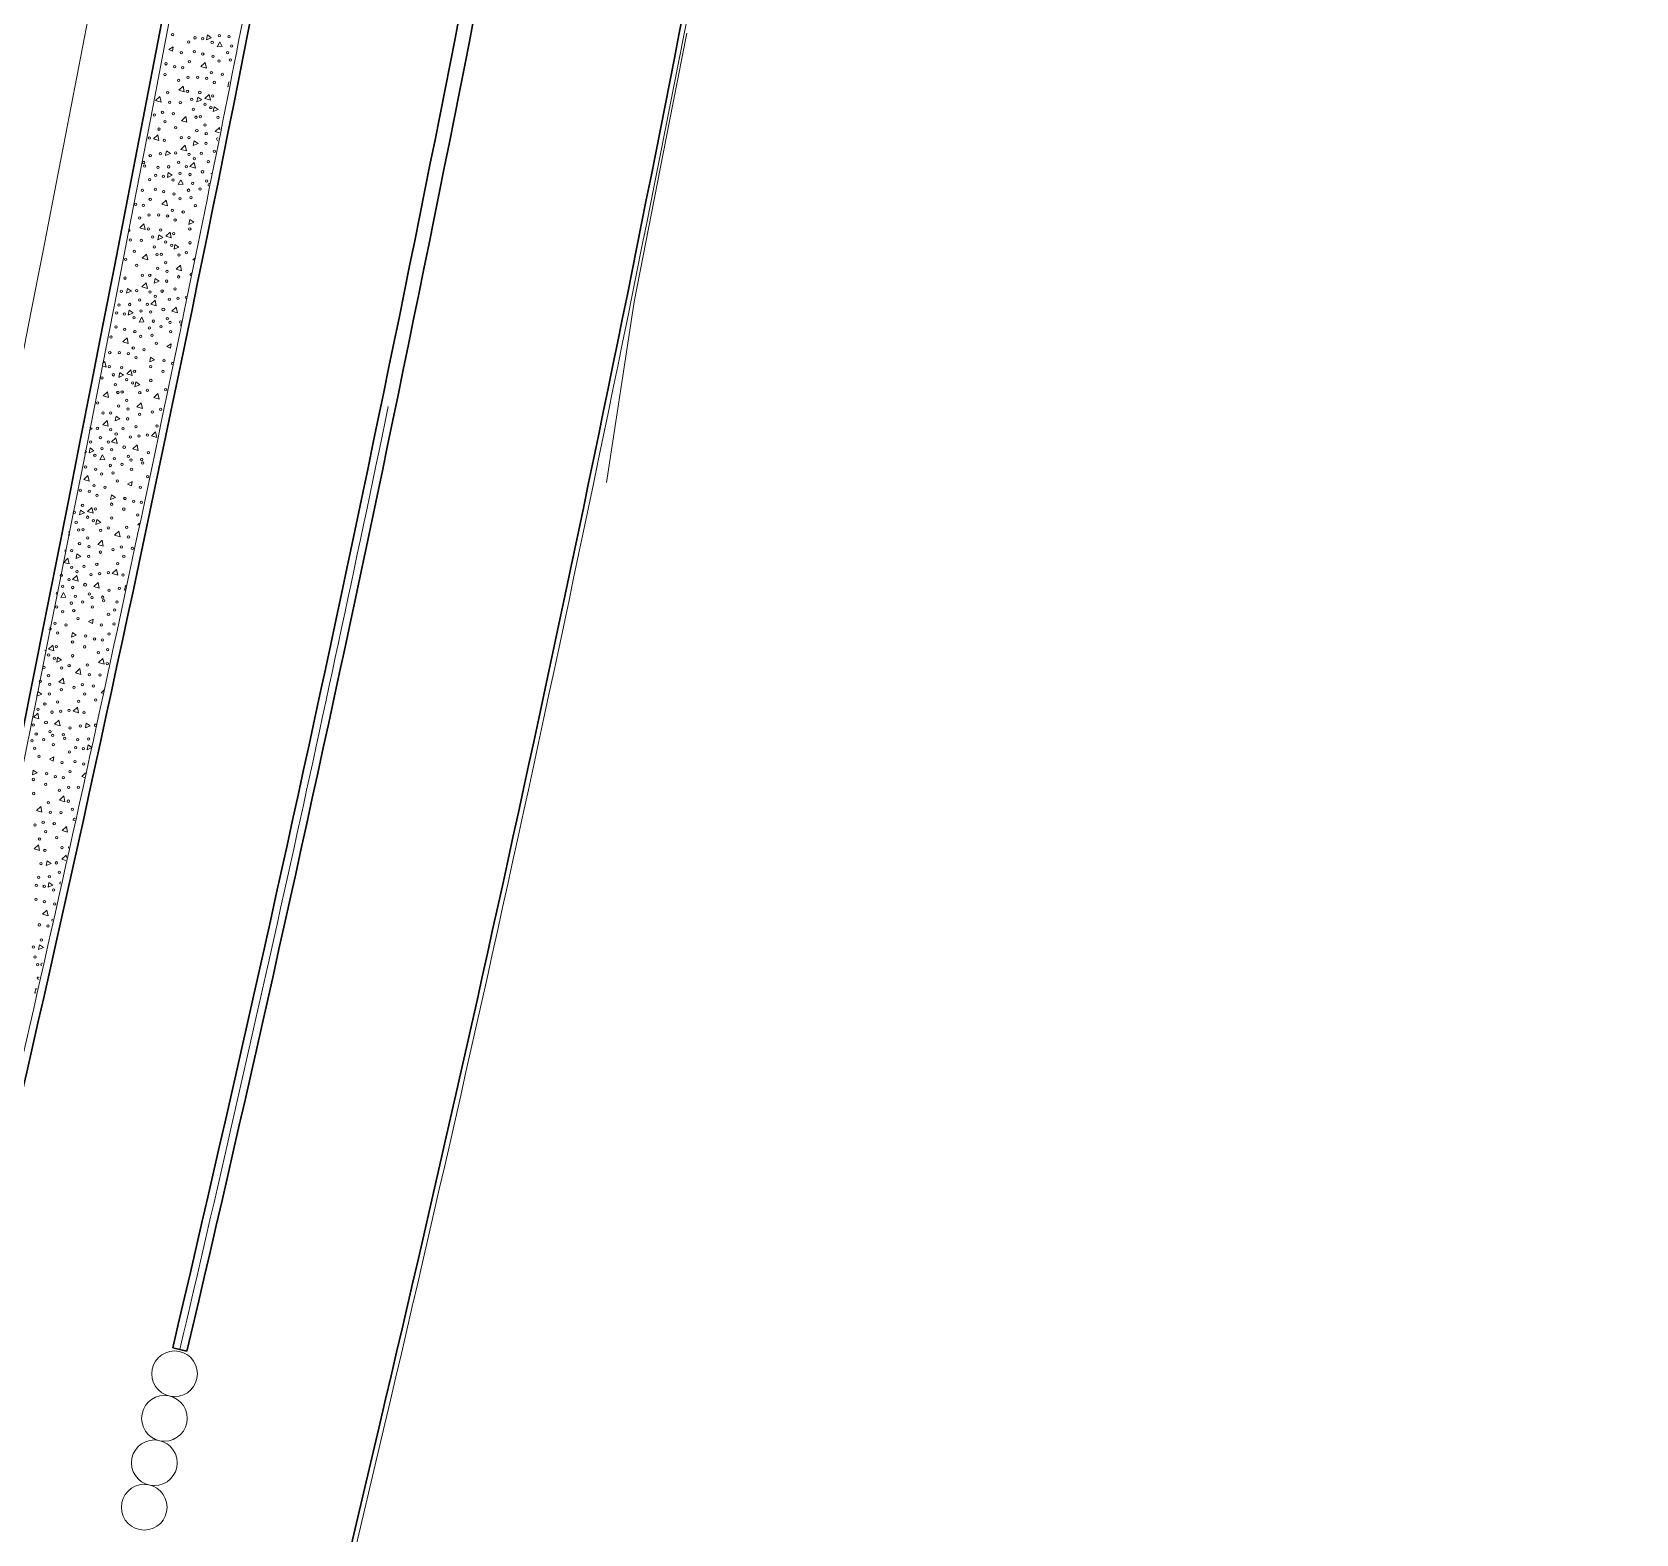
# Model space of a CAD drawing. Extents: x 2536801 to 2538856, y 7112140 to 7131569.
# Drawn here: x 2537762.8 to 2537982.5, y 7114717.1 to 7114922.9 of the extents above; entities that cross this region are included whole.
import ezdxf

# ---------------------------------------------------------------- set-up
doc = ezdxf.new("R2010")
doc.units = 0
doc.header["$LTSCALE"] = 100
doc.header["$MEASUREMENT"] = 0
for name, color, linetype, lineweight in [('D_BOC_FR', 3, 'Continuous', 13), ('D_BOC_RMP', 1, 'Continuous', 13), ('D_CTB_1', 2, 'Continuous', 0), ('D_EOS_FR', 3, 'Continuous', 30), ('D_EOS_ML', 7, 'Continuous', 30), ('D_EOS_RMP', 1, 'Continuous', 30), ('D_EOT_ML', 7, 'Continuous', 13), ('D_FOC_FR', 3, 'Continuous', 30), ('D_MBGF', 20, 'Continuous', 0), ('D_RIPRAP_1', 7, 'Continuous', 0)]:
    doc.layers.add(name, color=color, linetype=linetype, lineweight=lineweight)
doc.linetypes.add('mbgf', pattern='A,1,-0.5,[46,dgnlstyle-BGELINES.shx,S=0.008,R=0,X=0,Y=0],-0.5,1', length=3)

msp = doc.modelspace()

# ---------------------------------------------------------------- linework, layer by layer
at = {"layer": 'D_BOC_FR', "lineweight": 0}
msp.add_line((2537789.8, 7114641.81), (2537811.11, 7114732.23), dxfattribs=at)
at = {"layer": 'D_BOC_RMP', "lineweight": 0, "extrusion": (0, 0, -1)}
msp.add_arc((-2532943.9, 7115879.79), 5000.67, 190.84905, 193.26652, dxfattribs=at)
at = {"layer": 'D_CTB_1', "linetype": 'Continuous', "lineweight": 13}
for centre in [(2537782.31, 7114739.07), (2537780.92, 7114732.97), (2537779.54, 7114726.88), (2537778.15, 7114720.79)]:
    msp.add_circle(centre, 3.13, dxfattribs=at)
at = {"layer": 'D_CTB_1', "linetype": 'Continuous', "lineweight": 0, "ltscale": 0.025}
msp.add_arc((2526379.38, 7117111.1), 11610, 347.843052, 352.937674, dxfattribs=at)
at = {"layer": 'D_CTB_1', "linetype": 'Continuous', "lineweight": 0, "ltscale": 0.025, "extrusion": (0, 0, -1)}
for radius, start, end in [(4941, 191.03616, 191.62201), (4971, 191.70211, 193.22662), (4971, 191.70211, 193.22663)]:
    msp.add_arc((-2532943.9, 7115879.79), radius, start, end, dxfattribs=at)
at = {"layer": 'D_EOS_FR', "extrusion": (0, 0, -1)}
for radius, end in [(4942, 193.26652), (4970, 193.22663)]:
    msp.add_arc((-2532943.9, 7115879.79), radius, 190.62357, end, dxfattribs=at)
at = {"layer": 'D_EOS_ML'}
for radius, start in [(11485, 346.032105), (11515, 347.842935), (11609, 347.843052)]:
    msp.add_arc((2526379.38, 7117111.1), radius, start, 358.175075, dxfattribs=at)
at = {"layer": 'D_EOS_RMP'}
msp.add_line((2537782.06, 7114742.64), (2537784.01, 7114742.18), dxfattribs=at)
at = {"layer": 'D_EOS_RMP', "extrusion": (0, 0, -1)}
for radius, start, end in [(4972, 190.62357, 193.22662), (5000, 190.84905, 193.26652)]:
    msp.add_arc((-2532943.9, 7115879.79), radius, start, end, dxfattribs=at)
at = {"layer": 'D_EOT_ML'}
for radius, start in [(11473, 346.032105), (11527, 347.842935), (11599, 347.843038)]:
    msp.add_arc((2526379.38, 7117111.1), radius, start, 358.175075, dxfattribs=at)
at = {"layer": 'D_FOC_FR'}
msp.add_line((2537789.15, 7114641.96), (2537810.46, 7114732.38), dxfattribs=at)
at = {"layer": 'D_MBGF', "linetype": 'mbgf', "lineweight": 13, "ltscale": 0.025}
for p, q in [((2537850.07, 7114910.43), (2537852.46, 7114922.7)), ((2537845.28, 7114885.89), (2537850.07, 7114910.43)), ((2537841.48, 7114861.16), (2537845.28, 7114885.89))]:
    msp.add_line(p, q, dxfattribs=at)
at = {"layer": 'D_RIPRAP_1', "color": 7, "linetype": 'Continuous', "lineweight": 0}
for p, q in [((2537781.51, 7114920.49), (2537782.13, 7114920.85)), ((2537782.04, 7114920.22), (2537781.51, 7114920.49)), ((2537782.13, 7114920.85), (2537782.04, 7114920.22)), ((2537781.24, 7114879.81), (2537781.86, 7114880.17)), ((2537781.77, 7114879.54), (2537781.24, 7114879.81)), ((2537781.86, 7114880.17), (2537781.77, 7114879.54)), ((2537775.88, 7114860.95), (2537776.5, 7114861.31)), ((2537776.5, 7114861.31), (2537776.41, 7114860.69)), ((2537776.41, 7114860.69), (2537775.88, 7114860.95)), ((2537770.53, 7114842.1), (2537771.14, 7114842.46)), ((2537771.06, 7114841.83), (2537770.53, 7114842.1)), ((2537771.14, 7114842.46), (2537771.06, 7114841.83)), ((2537765.17, 7114823.24), (2537765.79, 7114823.6)), ((2537765.7, 7114822.98), (2537765.17, 7114823.24)), ((2537765.79, 7114823.6), (2537765.7, 7114822.98))]:
    msp.add_line(p, q, dxfattribs=at)
at = {"layer": 'D_RIPRAP_1', "color": 7, "linetype": 'Continuous', "lineweight": 0, "flags": 128}
for points in [[(2537786.68, 7114921.81), (2537786.8, 7114922.47), (2537787.34, 7114922.09)], [(2537788.83, 7114920.88), (2537788.16, 7114920.82), (2537788.53, 7114921.5)], [(2537786.68, 7114917.91), (2537785.93, 7114918.13), (2537786.52, 7114918.7)], [(2537780.47, 7114913.26), (2537779.72, 7114913.48), (2537780.31, 7114914.05)], [(2537783.64, 7114914.68), (2537782.89, 7114914.89), (2537783.48, 7114915.46)], [(2537785.38, 7114913.28), (2537785.5, 7114913.94), (2537786.04, 7114913.56)], [(2537787.21, 7114913.54), (2537786.46, 7114913.75), (2537787.05, 7114914.32)], [(2537787.6, 7114911.98), (2537787.72, 7114912.64), (2537788.26, 7114912.26)], [(2537784, 7114910.51), (2537783.25, 7114910.72), (2537783.84, 7114911.3)], [(2537780.16, 7114908.01), (2537779.41, 7114908.22), (2537780, 7114908.79)], [(2537783.94, 7114906.58), (2537783.19, 7114906.79), (2537783.78, 7114907.36)], [(2537784.88, 7114907.3), (2537785, 7114907.96), (2537785.54, 7114907.58)], [(2537781.08, 7114905.94), (2537781.2, 7114906.6), (2537781.74, 7114906.22)], [(2537785.16, 7114904.22), (2537784.41, 7114904.43), (2537785, 7114905.01)], [(2537781.32, 7114902.95), (2537781.44, 7114903.61), (2537781.99, 7114903.24)], [(2537783.47, 7114902.02), (2537782.8, 7114901.96), (2537783.17, 7114902.64)], [(2537781.32, 7114899.06), (2537780.58, 7114899.27), (2537781.17, 7114899.84)], [(2537778.28, 7114895.82), (2537777.53, 7114896.04), (2537778.12, 7114896.61)], [(2537784.26, 7114896.52), (2537784.38, 7114897.18), (2537784.93, 7114896.8)], [(2537780.02, 7114894.42), (2537780.14, 7114895.08), (2537780.69, 7114894.7)], [(2537781.86, 7114894.68), (2537781.11, 7114894.89), (2537781.7, 7114895.46)], [(2537778.64, 7114891.66), (2537777.89, 7114891.87), (2537778.48, 7114892.44)], [(2537782.24, 7114893.12), (2537782.36, 7114893.78), (2537782.91, 7114893.41)], [(2537783.26, 7114890.16), (2537782.51, 7114890.38), (2537783.1, 7114890.95)], [(2537775.72, 7114887.08), (2537775.84, 7114887.74), (2537776.39, 7114887.36)], [(2537778.58, 7114887.72), (2537777.84, 7114887.94), (2537778.42, 7114888.51)], [(2537779.52, 7114888.45), (2537779.64, 7114889.11), (2537780.19, 7114888.73)], [(2537779.8, 7114885.36), (2537779.05, 7114885.58), (2537779.64, 7114886.15)], [(2537782.7, 7114884.4), (2537781.95, 7114884.61), (2537782.54, 7114885.18)], [(2537775.96, 7114884.1), (2537776.08, 7114884.76), (2537776.63, 7114884.38)], [(2537778.11, 7114883.16), (2537777.44, 7114883.11), (2537777.82, 7114883.79)], [(2537775.97, 7114880.2), (2537775.22, 7114880.42), (2537775.81, 7114880.99)], [(2537776.5, 7114875.82), (2537775.75, 7114876.04), (2537776.34, 7114876.61)], [(2537778.9, 7114877.67), (2537779.02, 7114878.33), (2537779.57, 7114877.95)], [(2537774.67, 7114875.56), (2537774.79, 7114876.22), (2537775.33, 7114875.85)], [(2537776.88, 7114874.27), (2537777.01, 7114874.93), (2537777.55, 7114874.55)], [(2537773.28, 7114872.8), (2537772.53, 7114873.01), (2537773.12, 7114873.59)], [(2537777.91, 7114871.31), (2537777.16, 7114871.52), (2537777.75, 7114872.09)], [(2537780.2, 7114872.59), (2537779.45, 7114872.8), (2537780.04, 7114873.37)], [(2537774.16, 7114869.59), (2537774.29, 7114870.25), (2537774.83, 7114869.87)], [(2537773.23, 7114868.87), (2537772.48, 7114869.08), (2537773.07, 7114869.65)], [(2537779.88, 7114867.33), (2537779.13, 7114867.54), (2537779.72, 7114868.11)], [(2537770.61, 7114865.24), (2537770.73, 7114865.9), (2537771.27, 7114865.52)], [(2537774.44, 7114866.51), (2537773.69, 7114866.72), (2537774.28, 7114867.29)], [(2537777.34, 7114865.54), (2537776.6, 7114865.76), (2537777.19, 7114866.33)], [(2537772.75, 7114864.31), (2537772.09, 7114864.25), (2537772.46, 7114864.93)], [(2537770.61, 7114861.35), (2537769.86, 7114861.56), (2537770.45, 7114862.13)], [(2537773.55, 7114858.81), (2537773.67, 7114859.47), (2537774.21, 7114859.09)], [(2537769.31, 7114856.71), (2537769.43, 7114857.37), (2537769.97, 7114856.99)], [(2537771.14, 7114856.97), (2537770.39, 7114857.18), (2537770.98, 7114857.75)], [(2537771.53, 7114855.41), (2537771.65, 7114856.07), (2537772.19, 7114855.69)], [(2537774.84, 7114853.73), (2537774.09, 7114853.94), (2537774.68, 7114854.51)], [(2537772.55, 7114852.45), (2537771.8, 7114852.66), (2537772.39, 7114853.24)], [(2537767.87, 7114850.01), (2537767.12, 7114850.22), (2537767.71, 7114850.8)], [(2537768.81, 7114850.73), (2537768.93, 7114851.39), (2537769.47, 7114851.02)], [(2537769.09, 7114847.65), (2537768.34, 7114847.87), (2537768.93, 7114848.44)], [(2537774.53, 7114848.47), (2537773.78, 7114848.68), (2537774.37, 7114849.26)], [(2537767.4, 7114845.45), (2537766.73, 7114845.4), (2537767.1, 7114846.08)], [(2537771.99, 7114846.69), (2537771.24, 7114846.9), (2537771.83, 7114847.47)], [(2537768.19, 7114839.96), (2537768.31, 7114840.62), (2537768.85, 7114840.24)], [(2537765.78, 7114838.11), (2537765.04, 7114838.32), (2537765.62, 7114838.9)], [(2537766.17, 7114836.56), (2537766.29, 7114837.22), (2537766.83, 7114836.84)], [(2537772.65, 7114836.29), (2537771.9, 7114836.5), (2537772.49, 7114837.07)], [(2537769.48, 7114834.87), (2537768.74, 7114835.09), (2537769.32, 7114835.66)], [(2537763.45, 7114831.88), (2537763.57, 7114832.54), (2537764.11, 7114832.16)], [(2537767.19, 7114833.6), (2537766.44, 7114833.81), (2537767.03, 7114834.38)], [(2537769.17, 7114829.62), (2537768.42, 7114829.83), (2537769.01, 7114830.4)], [(2537763.73, 7114828.8), (2537762.98, 7114829.01), (2537763.57, 7114829.58)], [(2537766.63, 7114827.83), (2537765.88, 7114828.04), (2537766.47, 7114828.62)], [(2537770.09, 7114827.55), (2537770.21, 7114828.21), (2537770.76, 7114827.83)], [(2537762.83, 7114821.1), (2537762.95, 7114821.76), (2537763.5, 7114821.38)], [(2537767.3, 7114817.43), (2537766.55, 7114817.65), (2537767.14, 7114818.22)], [(2537764.13, 7114816.02), (2537763.38, 7114816.23), (2537763.97, 7114816.8)], [(2537767.65, 7114813.27), (2537766.9, 7114813.48), (2537767.49, 7114814.05)], [(2537763.81, 7114810.76), (2537763.06, 7114810.97), (2537763.65, 7114811.55)], [(2537764.73, 7114808.69), (2537764.86, 7114809.35), (2537765.4, 7114808.97)], [(2537764.98, 7114805.71), (2537765.1, 7114806.37), (2537765.64, 7114805.99)], [(2537764.98, 7114801.81), (2537764.23, 7114802.03), (2537764.82, 7114802.6)], [(2537763.68, 7114797.17), (2537763.8, 7114797.83), (2537764.34, 7114797.46)]]:
    msp.add_lwpolyline(points, close=True, dxfattribs=at)
for points in [[(2537789.69, 7114915.41), (2537789.62, 7114915.38), (2537789.74, 7114916.04), (2537789.81, 7114915.99)], [(2537788.45, 7114909.07), (2537787.87, 7114909.23), (2537788.46, 7114909.8), (2537788.53, 7114909.48)], [(2537787.34, 7114903.46), (2537787.31, 7114903.47), (2537787.35, 7114903.51)], [(2537785.01, 7114891.6), (2537784.81, 7114891.65), (2537785.07, 7114891.91)], [(2537774.77, 7114889.28), (2537774.8, 7114889.15), (2537774.75, 7114889.16)], [(2537772.45, 7114877.44), (2537772.77, 7114877.75), (2537772.93, 7114876.97), (2537772.38, 7114877.12)], [(2537770.69, 7114868.74), (2537771.03, 7114868.51), (2537770.61, 7114868.33)], [(2537767.82, 7114854.47), (2537767.92, 7114853.94), (2537767.72, 7114854)], [(2537777.45, 7114855.3), (2537777.26, 7114855.36), (2537777.51, 7114855.6)], [(2537775.58, 7114846.46), (2537775.45, 7114846.4), (2537775.57, 7114847.06), (2537775.69, 7114846.98)], [(2537764.54, 7114838.19), (2537764.62, 7114838.13), (2537764.52, 7114838.09)], [(2537772.57, 7114832.24), (2537772.26, 7114832.33), (2537772.68, 7114832.74)], [(2537770.9, 7114824.8), (2537770.33, 7114824.56), (2537770.46, 7114825.22), (2537770.92, 7114824.9)], [(2537769.98, 7114820.77), (2537769.59, 7114820.88), (2537770.13, 7114821.41)], [(2537767.41, 7114809.39), (2537766.85, 7114809.55), (2537767.44, 7114810.12), (2537767.5, 7114809.81)], [(2537763.3, 7114791.25), (2537763.18, 7114791.2), (2537763.3, 7114791.86), (2537763.42, 7114791.78)]]:
    msp.add_lwpolyline(points, dxfattribs=at)
at = {"layer": 'D_RIPRAP_1', "color": 7, "linetype": 'Continuous', "lineweight": 0}
for centre, radius in [((2537782.04, 7114922.51), 0.163), ((2537788.43, 7114922.37), 0.163), ((2537784.25, 7114921.5), 0.163), ((2537785.02, 7114920.17), 0.163), ((2537785.09, 7114922.07), 0.163), ((2537786.15, 7114921.95), 0.163), ((2537787.46, 7114921.44), 0.163), ((2537789.77, 7114922.21), 0.163), ((2537790.13, 7114920.97), 0.163), ((2537781.13, 7114918.51), 0.163), ((2537782.32, 7114918.12), 0.163), ((2537783.25, 7114920.04), 0.163), ((2537783.4, 7114917.98), 0.163), ((2537784.33, 7114918.79), 0.163), ((2537786.18, 7114919.85), 0.163), ((2537787.59, 7114919.54), 0.163), ((2537788.4, 7114918.89), 0.163), ((2537789.58, 7114920.05), 0.163), ((2537789.94, 7114919.03), 0.163), ((2537780.99, 7114917.04), 0.163), ((2537782.87, 7114916.24), 0.163), ((2537784.15, 7114916.66), 0.163), ((2537785.48, 7114916.67), 0.163), ((2537786.69, 7114916.52), 0.163), ((2537787.36, 7114917.29), 0.163), ((2537787.74, 7114915.95), 0.163), ((2537788.85, 7114917.08), 0.163), ((2537781.37, 7114914.54), 0.163), ((2537784.08, 7114914.75), 0.163), ((2537784.66, 7114913.63), 0.163), ((2537785.77, 7114914.58), 0.163), ((2537787.53, 7114914.11), 0.163), ((2537779.52, 7114911.49), 0.163), ((2537780.66, 7114911.87), 0.163), ((2537781.63, 7114913.23), 0.163), ((2537782.16, 7114911.68), 0.163), ((2537783.1, 7114913.19), 0.163), ((2537784.9, 7114912.28), 0.163), ((2537786.47, 7114912.97), 0.163), ((2537787.28, 7114912.5), 0.163), ((2537780.16, 7114909.56), 0.163), ((2537780.99, 7114910.58), 0.163), ((2537782.48, 7114909.75), 0.163), ((2537785.26, 7114911.2), 0.163), ((2537785.36, 7114909.36), 0.163), ((2537785.84, 7114911.26), 0.163), ((2537786.47, 7114910.13), 0.163), ((2537788.27, 7114911.16), 0.163), ((2537778.85, 7114908.34), 0.163), ((2537780.89, 7114908.01), 0.163), ((2537783.24, 7114908.4), 0.163), ((2537784.27, 7114908.4), 0.163), ((2537786.6, 7114907.6), 0.163), ((2537786.64, 7114908.93), 0.163), ((2537778.08, 7114904.99), 0.163), ((2537778.97, 7114905.93), 0.163), ((2537780.37, 7114906.2), 0.163), ((2537782.46, 7114906.3), 0.163), ((2537782.86, 7114905.02), 0.163), ((2537784.29, 7114906.1), 0.163), ((2537785.02, 7114905.51), 0.163), ((2537785.97, 7114906.23), 0.163), ((2537786.95, 7114905.12), 0.163), ((2537787.74, 7114906.54), 0.163), ((2537778.23, 7114904.5), 0.163), ((2537778.89, 7114902.65), 0.163), ((2537779.74, 7114903.22), 0.163), ((2537780.04, 7114904.32), 0.163), ((2537780.79, 7114903.1), 0.163), ((2537781.52, 7114904.4), 0.163), ((2537782.1, 7114902.59), 0.163), ((2537783.07, 7114903.51), 0.163), ((2537783.94, 7114904.41), 0.163), ((2537784.41, 7114903.35), 0.163), ((2537786.13, 7114903.72), 0.199), ((2537777.89, 7114901.18), 0.163), ((2537779.66, 7114901.32), 0.163), ((2537780.82, 7114901), 0.163), ((2537782.23, 7114900.68), 0.163), ((2537784.22, 7114901.2), 0.163), ((2537784.78, 7114902.12), 0.163), ((2537785.81, 7114901.35), 0.163), ((2537786.69, 7114902.46), 0.163), ((2537776.97, 7114899.27), 0.163), ((2537778.04, 7114899.12), 0.163), ((2537778.97, 7114899.93), 0.163), ((2537782, 7114898.43), 0.163), ((2537783.04, 7114900.03), 0.163), ((2537783.49, 7114898.22), 0.163), ((2537784.58, 7114900.18), 0.163), ((2537785.17, 7114899.09), 0.163), ((2537777.51, 7114897.39), 0.163), ((2537778.79, 7114897.81), 0.163), ((2537780.12, 7114897.81), 0.163), ((2537781.34, 7114897.67), 0.163), ((2537782.39, 7114897.1), 0.163), ((2537776.27, 7114894.37), 0.163), ((2537777.74, 7114894.33), 0.163), ((2537778.72, 7114895.9), 0.163), ((2537779.3, 7114894.77), 0.163), ((2537780.42, 7114895.73), 0.163), ((2537781.11, 7114894.12), 0.163), ((2537782.17, 7114895.25), 0.163), ((2537784.4, 7114895.9), 0.163), ((2537784.42, 7114893.99), 0.163), ((2537775.63, 7114891.73), 0.163), ((2537776.8, 7114892.82), 0.163), ((2537779.54, 7114893.42), 0.163), ((2537779.9, 7114892.35), 0.163), ((2537780.49, 7114892.4), 0.163), ((2537781.92, 7114893.64), 0.163), ((2537782.91, 7114892.31), 0.163), ((2537783.94, 7114892.64), 0.163), ((2537777.12, 7114890.9), 0.163), ((2537777.88, 7114889.54), 0.163), ((2537778.92, 7114889.54), 0.163), ((2537780, 7114890.51), 0.163), ((2537781.11, 7114891.27), 0.163), ((2537781.28, 7114890.07), 0.163), ((2537775.02, 7114887.35), 0.163), ((2537775.53, 7114889.15), 0.163), ((2537777.11, 7114887.45), 0.163), ((2537778.93, 7114887.25), 0.163), ((2537780.61, 7114887.37), 0.163), ((2537781.24, 7114888.74), 0.163), ((2537782.38, 7114887.68), 0.163), ((2537782.87, 7114889.33), 0.163), ((2537774.68, 7114885.47), 0.163), ((2537776.16, 7114885.54), 0.163), ((2537777.51, 7114886.17), 0.163), ((2537778.58, 7114885.56), 0.163), ((2537779.67, 7114886.65), 0.163), ((2537781.59, 7114886.26), 0.163), ((2537782.78, 7114886.4), 0.163), ((2537774.38, 7114884.36), 0.163), ((2537775.43, 7114884.24), 0.163), ((2537776.75, 7114883.73), 0.163), ((2537777.71, 7114884.66), 0.163), ((2537779.05, 7114884.5), 0.163), ((2537779.42, 7114883.26), 0.163), ((2537780.77, 7114884.86), 0.199), ((2537781.33, 7114883.6), 0.163), ((2537781.7, 7114883.09), 0.163), ((2537783.16, 7114883.16), 0.163), ((2537773.61, 7114881.08), 0.163), ((2537774.3, 7114882.46), 0.163), ((2537775.47, 7114882.14), 0.163), ((2537776.87, 7114881.82), 0.163), ((2537777.68, 7114881.18), 0.163), ((2537778.87, 7114882.34), 0.163), ((2537779.22, 7114881.32), 0.163), ((2537780.46, 7114882.5), 0.163), ((2537781.77, 7114881.83), 0.163), ((2537773.44, 7114878.95), 0.163), ((2537774.76, 7114878.96), 0.163), ((2537775.98, 7114878.81), 0.163), ((2537776.64, 7114879.58), 0.163), ((2537778.13, 7114879.37), 0.163), ((2537779.81, 7114880.23), 0.163), ((2537773.37, 7114877.04), 0.163), ((2537775.06, 7114876.87), 0.163), ((2537776.82, 7114876.4), 0.163), ((2537777.03, 7114878.24), 0.163), ((2537779.04, 7114877.04), 0.163), ((2537780.71, 7114876.37), 0.163), ((2537780.86, 7114877.83), 0.163), ((2537772.38, 7114875.48), 0.163), ((2537773.94, 7114875.91), 0.163), ((2537774.19, 7114874.56), 0.163), ((2537775.76, 7114875.26), 0.163), ((2537776.56, 7114874.79), 0.163), ((2537779.06, 7114875.13), 0.163), ((2537771.77, 7114872.04), 0.163), ((2537774.54, 7114873.49), 0.163), ((2537775.13, 7114873.55), 0.163), ((2537775.75, 7114872.41), 0.163), ((2537777.55, 7114873.45), 0.163), ((2537778.59, 7114873.79), 0.163), ((2537781.1, 7114873.86), 0.163), ((2537772.52, 7114870.68), 0.163), ((2537773.56, 7114870.69), 0.163), ((2537774.65, 7114871.65), 0.163), ((2537775.89, 7114869.88), 0.163), ((2537775.93, 7114871.21), 0.163), ((2537777.51, 7114870.48), 0.163), ((2537779.25, 7114870.82), 0.163), ((2537780.39, 7114871.19), 0.163), ((2537771.75, 7114868.59), 0.163), ((2537773.57, 7114868.39), 0.163), ((2537774.31, 7114867.8), 0.163), ((2537775.25, 7114868.52), 0.163), ((2537777.02, 7114868.82), 0.163), ((2537777.42, 7114867.54), 0.163), ((2537778.58, 7114867.66), 0.163), ((2537779.89, 7114868.88), 0.163), ((2537770.8, 7114866.69), 0.163), ((2537772.15, 7114867.31), 0.163), ((2537772.36, 7114865.8), 0.163), ((2537773.22, 7114866.7), 0.163), ((2537773.69, 7114865.64), 0.163), ((2537775.41, 7114866), 0.199), ((2537776.24, 7114867.41), 0.163), ((2537778.7, 7114865.25), 0.163), ((2537770.11, 7114863.29), 0.163), ((2537771.39, 7114864.88), 0.163), ((2537773.51, 7114863.49), 0.163), ((2537774.06, 7114864.41), 0.163), ((2537775.1, 7114863.64), 0.163), ((2537775.97, 7114864.74), 0.163), ((2537776.35, 7114864.24), 0.163), ((2537777.81, 7114864.31), 0.163), ((2537777.95, 7114863.82), 0.163), ((2537771.52, 7114862.97), 0.163), ((2537772.33, 7114862.32), 0.163), ((2537773.87, 7114862.47), 0.163), ((2537774.46, 7114861.38), 0.163), ((2537776.41, 7114862.98), 0.163), ((2537778.62, 7114861.97), 0.163), ((2537769.41, 7114860.1), 0.163), ((2537770.62, 7114859.95), 0.163), ((2537771.29, 7114860.72), 0.163), ((2537771.67, 7114859.39), 0.163), ((2537772.78, 7114860.51), 0.163), ((2537775.5, 7114858.97), 0.163), ((2537777.62, 7114860.5), 0.163), ((2537768.58, 7114857.06), 0.163), ((2537769.7, 7114858.02), 0.163), ((2537771.46, 7114857.54), 0.163), ((2537773.69, 7114858.19), 0.163), ((2537775.36, 7114857.51), 0.163), ((2537776.69, 7114858.59), 0.163), ((2537777.24, 7114856.71), 0.163), ((2537777.77, 7114858.44), 0.163), ((2537768.83, 7114855.71), 0.163), ((2537769.18, 7114854.64), 0.163), ((2537769.77, 7114854.69), 0.163), ((2537770.4, 7114856.41), 0.163), ((2537771.2, 7114855.93), 0.163), ((2537772.19, 7114854.6), 0.163), ((2537773.23, 7114854.93), 0.163), ((2537773.7, 7114856.28), 0.163), ((2537775.74, 7114855), 0.163), ((2537769.29, 7114852.79), 0.163), ((2537770.39, 7114853.56), 0.163), ((2537770.57, 7114852.36), 0.163), ((2537775.03, 7114852.33), 0.163), ((2537776, 7114853.7), 0.163), ((2537776.53, 7114852.14), 0.163), ((2537768.2, 7114851.83), 0.163), ((2537770.53, 7114851.03), 0.163), ((2537771.66, 7114849.97), 0.163), ((2537772.16, 7114851.62), 0.163), ((2537773.89, 7114851.96), 0.163), ((2537774.53, 7114850.03), 0.163), ((2537775.36, 7114851.05), 0.163), ((2537766.79, 7114848.46), 0.163), ((2537767.86, 7114847.84), 0.163), ((2537768.22, 7114849.54), 0.163), ((2537768.95, 7114848.94), 0.163), ((2537769.9, 7114849.66), 0.163), ((2537770.88, 7114848.55), 0.163), ((2537772.06, 7114848.69), 0.163), ((2537773.22, 7114848.81), 0.163), ((2537775.26, 7114848.48), 0.163), ((2537767, 7114846.95), 0.163), ((2537768.34, 7114846.78), 0.163), ((2537768.7, 7114845.55), 0.163), ((2537770.05, 7114847.15), 0.199), ((2537770.62, 7114845.89), 0.163), ((2537773.34, 7114846.39), 0.163), ((2537774.74, 7114846.67), 0.163), ((2537766.16, 7114844.11), 0.163), ((2537766.97, 7114843.46), 0.163), ((2537768.15, 7114844.63), 0.163), ((2537768.51, 7114843.61), 0.163), ((2537769.74, 7114844.79), 0.163), ((2537770.99, 7114845.38), 0.163), ((2537771.06, 7114844.12), 0.163), ((2537772.45, 7114845.45), 0.163), ((2537772.6, 7114844.96), 0.163), ((2537774.11, 7114843.68), 0.163), ((2537774.41, 7114844.79), 0.163), ((2537765.93, 7114841.87), 0.163), ((2537767.42, 7114841.65), 0.163), ((2537769.1, 7114842.52), 0.163), ((2537772.26, 7114841.65), 0.163), ((2537773.26, 7114843.11), 0.163), ((2537774.03, 7114841.78), 0.163), ((2537766.31, 7114840.53), 0.163), ((2537768.33, 7114839.33), 0.163), ((2537770.14, 7114840.12), 0.163), ((2537771.34, 7114839.73), 0.163), ((2537772.42, 7114839.59), 0.163), ((2537773.34, 7114840.4), 0.163), ((2537765.04, 7114837.55), 0.163), ((2537765.85, 7114837.08), 0.163), ((2537766.1, 7114838.68), 0.163), ((2537768.35, 7114837.42), 0.163), ((2537770, 7114838.65), 0.163), ((2537771.88, 7114837.85), 0.163), ((2537773.16, 7114838.27), 0.163), ((2537764.42, 7114835.84), 0.163), ((2537765.04, 7114834.7), 0.163), ((2537766.84, 7114835.74), 0.163), ((2537767.87, 7114836.07), 0.163), ((2537770.38, 7114836.15), 0.163), ((2537770.64, 7114834.84), 0.163), ((2537772.11, 7114834.8), 0.163), ((2537773.09, 7114836.36), 0.163), ((2537763.93, 7114833.94), 0.163), ((2537765.21, 7114833.5), 0.163), ((2537766.8, 7114832.77), 0.163), ((2537768.53, 7114833.1), 0.163), ((2537769.67, 7114833.48), 0.163), ((2537771.17, 7114833.29), 0.163), ((2537763.59, 7114830.09), 0.163), ((2537764.54, 7114830.81), 0.163), ((2537765.17, 7114832.17), 0.163), ((2537766.31, 7114831.11), 0.163), ((2537769.17, 7114831.17), 0.163), ((2537770, 7114832.19), 0.163), ((2537771.49, 7114831.36), 0.163), ((2537762.98, 7114827.93), 0.163), ((2537764.7, 7114828.29), 0.199), ((2537765.52, 7114829.7), 0.163), ((2537766.71, 7114829.83), 0.163), ((2537767.86, 7114829.95), 0.163), ((2537769.9, 7114829.62), 0.163), ((2537762.79, 7114825.78), 0.163), ((2537763.35, 7114826.7), 0.163), ((2537764.39, 7114825.93), 0.163), ((2537765.26, 7114827.03), 0.163), ((2537765.63, 7114826.52), 0.163), ((2537767.09, 7114826.6), 0.163), ((2537767.24, 7114826.11), 0.163), ((2537767.98, 7114827.54), 0.163), ((2537769.05, 7114825.93), 0.163), ((2537769.39, 7114827.81), 0.163), ((2537770.53, 7114826.01), 0.163), ((2537763.15, 7114824.76), 0.163), ((2537763.74, 7114823.67), 0.163), ((2537765.7, 7114825.26), 0.163), ((2537767.9, 7114824.26), 0.163), ((2537768.75, 7114824.83), 0.163), ((2537769.8, 7114824.71), 0.163), ((2537766.9, 7114822.79), 0.163), ((2537767.98, 7114821.54), 0.163), ((2537768.67, 7114822.93), 0.163), ((2537769.84, 7114822.61), 0.163), ((2537762.97, 7114820.48), 0.163), ((2537764.64, 7114819.8), 0.163), ((2537764.79, 7114821.26), 0.163), ((2537765.98, 7114820.88), 0.163), ((2537767.06, 7114820.73), 0.163), ((2537767.81, 7114819.42), 0.163), ((2537769.13, 7114819.42), 0.163), ((2537762.99, 7114818.56), 0.163), ((2537765.03, 7114817.29), 0.163), ((2537766.52, 7114819), 0.163), ((2537767.74, 7114817.51), 0.163), ((2537765.28, 7114815.98), 0.163), ((2537766.75, 7114815.95), 0.163), ((2537768.31, 7114816.38), 0.163), ((2537763.18, 7114814.25), 0.163), ((2537764.31, 7114814.62), 0.163), ((2537764.64, 7114813.34), 0.163), ((2537765.82, 7114814.43), 0.163), ((2537766.14, 7114812.51), 0.163), ((2537763.81, 7114812.32), 0.163), ((2537764.54, 7114810.76), 0.163), ((2537766.9, 7114811.15), 0.163), ((2537764.03, 7114808.96), 0.163), ((2537766.12, 7114809.06), 0.163), ((2537763.39, 7114805.97), 0.163), ((2537763.7, 7114807.08), 0.163), ((2537765.17, 7114807.15), 0.163), ((2537766.52, 7114807.78), 0.163), ((2537763.31, 7114804.07), 0.163), ((2537764.45, 7114805.85), 0.163), ((2537764.48, 7114803.75), 0.163), ((2537765.76, 7114805.34), 0.163), ((2537765.89, 7114803.43), 0.163), ((2537763.78, 7114800.57), 0.163), ((2537764.99, 7114800.42), 0.163), ((2537762.96, 7114797.52), 0.163), ((2537764.07, 7114798.48), 0.163), ((2537763.2, 7114796.17), 0.163), ((2537763.55, 7114795.1), 0.163)]:
    msp.add_circle(centre, radius, dxfattribs=at)
at = {"layer": 'D_RIPRAP_1', "color": 7, "lineweight": 0, "extrusion": (0, 0, -1)}
msp.add_arc((-2526379.38, 7117111.1), 11610, 187.062326, 192.156947, dxfattribs=at)
at = {"layer": 'D_RIPRAP_1', "color": 7, "linetype": 'Continuous', "lineweight": 0}
for centre, start, end in [((2537788.23, 7114908.19), 62.9119, 274.8423), ((2537787.06, 7114901.95), 83.3679, 254.3862), ((2537776.01, 7114895.68), 249.2085, 89.3421), ((2537784.61, 7114889.67), 69.1618, 268.5923), ((2537783.93, 7114886.52), 49.5387, 288.2154), ((2537783.31, 7114882.67), 106.5731, 229.5591), ((2537782.05, 7114877.45), 50.7894, 285.3428), ((2537770.07, 7114865.38), 238.386, 98.8327), ((2537767.17, 7114851.83), 304.303, 32.9158), ((2537766.03, 7114846.02), 288.7729, 48.4459), ((2537765.26, 7114841.1), 201.5641, 135.6547), ((2537771.48, 7114827.91), 29.5181, 304.9696), ((2537768.56, 7114815.03), 27.5994, 306.8883), ((2537767.93, 7114811.15), 124.5203, 209.9674), ((2537766.73, 7114806.27), 86.1322, 248.3555), ((2537765.66, 7114801.19), 116.049, 218.4387), ((2537764.14, 7114795.16), 62.7622, 271.7254), ((2537763.66, 7114793.26), 42.5564, 291.9312)]:
    msp.add_arc(centre, 0.163, start, end, dxfattribs=at)
at = {"layer": 'D_RIPRAP_1', "color": 7, "lineweight": 0}
msp.add_arc((2532943.9, 7115879.79), 4941, 346.73348, 348.37799, dxfattribs=at)

doc.saveas('drawing.dxf')
